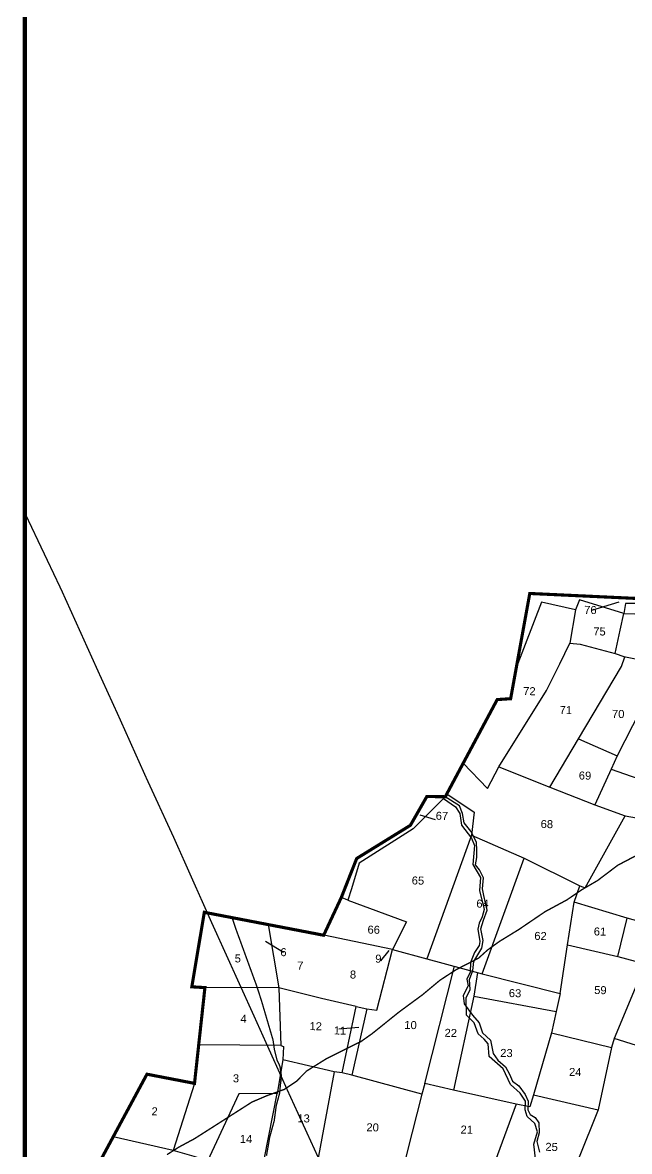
# Model space of a CAD drawing. Header units: millimetres. Extents: x 357738 to 363635, y 1840548 to 1846702.
# Drawn here: x 357738 to 359094, y 1841982 to 1844505 of the extents above; entities that cross this region are included whole.
import ezdxf
from ezdxf.enums import TextEntityAlignment as Align

# ---------------------------------------------------------------- set-up
doc = ezdxf.new("R2010")
doc.units = ezdxf.units.MM
for name, color, linetype in [('BND', 6, 'Continuous'), ('Plot', 7, 'Continuous'), ('ROADS', 50, 'Continuous'), ('STREAM', 4, 'Continuous')]:
    doc.layers.add(name, color=color, linetype=linetype)
doc.styles.get("Standard").update_dxf_attribs({"font": 'arial.ttf'})
doc.linetypes.add('TRACKS', pattern='A,0.15,[130,ltypeshp.shx,S=0.25,R=0,X=0,Y=0],0.15', length=0.3)

msp = doc.modelspace()

# ---------------------------------------------------------------- linework, layer by layer
at = {"const_width": 10}
msp.add_lwpolyline([(357742.7, 1846697.5), (363630.4, 1846697.5), (363630.4, 1840553.4), (357742.7, 1840553.4)], close=True, dxfattribs=at)
at = {"color": 245, "linetype": 'TRACKS', "ltscale": 75, "const_width": 3}
msp.add_lwpolyline([(357742.7, 1843409.4), (357824.6, 1843236.9), (357909.3, 1843049.3), (357951.7, 1842956.5), (358013.6, 1842818.3), (358075.9, 1842683.1), (358161.1, 1842491.8), (358254.2, 1842286.5), (358331.7, 1842114.4), (358409.9, 1841943.7), (358493.1, 1841757.6), (358564.1, 1841603.5), (358654.1, 1841404.2), (358754.7, 1841181.4), (358803.9, 1841071.8), (358868.3, 1840930.4), (358949.5, 1840750.6), (359038.5, 1840553.4)], dxfattribs=at)
at = {"layer": 'BND', "lineweight": 30, "const_width": 7}
msp.add_lwpolyline([(359697.4, 1844636.6), (359671.7, 1844466.2), (359635.3, 1844221.6), (359532.5, 1844263.4), (359476.2, 1844161.7), (359422.7, 1844039), (359327.3, 1843832.9), (359289.4, 1843561.5), (359249, 1843211.7), (358871.4, 1843229.3), (358828.6, 1842994.1), (358798.6, 1842992.1), (358682.5, 1842774.9), (358641.4, 1842775.5), (358604.6, 1842711.1), (358484.5, 1842636.9), (358450.2, 1842549.9), (358410.7, 1842465.3), (358143.9, 1842516.6), (358116, 1842350), (358145.3, 1842348.3), (358122, 1842134.2), (358015.7, 1842154.7), (357864.8, 1841874.7)], dxfattribs=at)
at = {"layer": 'Plot'}
for points in [[(359081.5, 1843184.4), (358982.5, 1843215.2), (358973.4, 1843192.6), (358897.7, 1843209.6), (358841.1, 1843062.8)], [(359070.2, 1843210.1), (359009.5, 1843191.2)], [(358973.4, 1843192.6), (358960.8, 1843118.5), (358984.2, 1843115.9), (359062.6, 1843094.9), (359073.7, 1843147.2), (359081.5, 1843184.4)], [(359328.2, 1843096.8), (359286.6, 1843113.4), (359204.6, 1843180.7), (359155.5, 1843207.2), (359085.6, 1843206.7), (359081.5, 1843184.4), (359204.6, 1843180.7)], [(358722.8, 1842850.2), (358776.7, 1842793.3), (358802.1, 1842841.8), (358908.9, 1843012.1), (358938.4, 1843071.9), (358960.8, 1843118.5)], [(359062.6, 1843094.9), (359081.9, 1843088.4), (359167, 1843071.4), (359267.3, 1843056.3), (359286.6, 1843113.4)], [(358980.6, 1842904.5), (359076.5, 1843066.1), (359083.7, 1843087.8)], [(359118.3, 1842966.9), (359066.7, 1842866.3), (359053, 1842836.2), (359016.5, 1842756.6), (359084.3, 1842732.1), (359215.5, 1842709.4), (359236.5, 1842772.5), (359249.2, 1842780.9)], [(358916.3, 1842796.4), (358980.6, 1842904.5), (359066.7, 1842866.3)], [(358802.1, 1842841.8), (358916.3, 1842796.4), (359016.5, 1842756.6)], [(359053, 1842836.2), (359236.5, 1842772.5)], [(358686.2, 1842781.7), (358746.9, 1842740.7), (358741.1, 1842689.4), (358858.7, 1842637.8), (358983.6, 1842576.1), (358995.2, 1842571.2), (359084.3, 1842732.1)], [(358682.5, 1842774.9), (358610.8, 1842703.2), (358490.4, 1842626.5), (358472.7, 1842568.8), (358465, 1842543.6), (358450.2, 1842549.9)], [(358661, 1842723.5), (358626.1, 1842733.9)], [(358741.1, 1842689.4), (358641.2, 1842412.7), (358764.7, 1842379), (358858.7, 1842637.8)], [(359216.2, 1842689.9), (359191.5, 1842581), (359156, 1842484.6), (359089.1, 1842503.4), (358970.3, 1842539.6)], [(358764.7, 1842379), (358939.5, 1842335.4), (358955.6, 1842444), (358970.3, 1842539.6), (358983.6, 1842576.1)], [(358465, 1842543.6), (358595.6, 1842495.1), (358564.9, 1842433.1), (358410.7, 1842465.3)], [(359068.5, 1842418.1), (359089.1, 1842503.4)], [(358286.8, 1842489.1), (358310.3, 1842347.5), (358315.1, 1842218.6), (358131.4, 1842220.3)], [(359156, 1842484.6), (359148.8, 1842459.6), (359126.4, 1842402.1), (359107.3, 1842347.1), (359059.9, 1842234.4), (359054.4, 1842214.4), (359024.6, 1842075.1), (358980.6, 1841965.7), (358940.7, 1841856.7), (358809.8, 1841893.7), (358772.2, 1841743.2), (358770.9, 1841734.4), (358712.1, 1841565.5)], [(358280.9, 1842452.4), (358320.8, 1842427.5)], [(358636.8, 1842133.7), (358630.1, 1842110.2), (358473.4, 1842152.4), (358452.2, 1842158.1), (358483.4, 1842306.3), (358507, 1842301), (358529.2, 1842297.6), (358564.9, 1842433.1)], [(358538.5, 1842407.9), (358557.2, 1842431.2)], [(358564.9, 1842433.1), (358641.2, 1842412.7)], [(358955.6, 1842444), (359068.5, 1842418.1), (359126.4, 1842402.1)], [(358879.9, 1842108.5), (358871.7, 1842081.8), (358840.9, 1842087.5), (358700.6, 1842119.3), (358636.8, 1842133.7), (358703, 1842395.9)], [(358754.2, 1842381.8), (358746, 1842329.2), (358930.6, 1842294.6)], [(358483.4, 1842306.3), (358405.9, 1842323.9), (358310.3, 1842347.5), (358145.3, 1842348.3)], [(358746, 1842329.2), (358700.6, 1842119.3)], [(358939.5, 1842335.4), (358930.6, 1842294.6), (358920.2, 1842247), (359054.4, 1842214.4)], [(358507, 1842301), (358473.4, 1842152.4)], [(358489.5, 1842259), (358444.8, 1842255.6)], [(358920.2, 1842247), (358879.9, 1842108.5), (359024.6, 1842075.1)], [(359099.1, 1841764.5), (359107.1, 1841788.6), (359136.5, 1841839.9), (359156, 1841876.5), (359191.6, 1841941.1), (359261.8, 1842148.2), (359233.4, 1842180.1), (359059.9, 1842234.4)], [(358315.1, 1842218.6), (358320.7, 1842216.8), (358319.1, 1842186.8), (358306.4, 1842111.4), (358221.2, 1842110.5), (358151.2, 1841960.4), (358121.4, 1841970.6), (358074.6, 1841984.5), (357940.2, 1842014.7)], [(358452.2, 1842158.1), (358434.4, 1842160.3), (358319.1, 1842186.8)], [(358434.4, 1842160.3), (358397.1, 1841959.2), (358319.4, 1841965)], [(358122, 1842134.2), (358074.6, 1841984.5)], [(358151.2, 1841960.4), (358269.1, 1841924.9), (358278.1, 1841967.9), (358306.4, 1842111.4)], [(358630.1, 1842110.2), (358597.3, 1841981.4), (358582.2, 1841919.6)], [(358840.9, 1842087.5), (358788.7, 1841946.1), (358822, 1841940.2), (358809.8, 1841893.7)]]:
    msp.add_lwpolyline(points, dxfattribs=at)
at = {"layer": 'ROADS', "color": 40, "const_width": 3}
for points in [[(358060.5, 1841974.9), (358087.2, 1841991.8), (358122, 1842010.5), (358160, 1842034.7), (358212.3, 1842068.1), (358250.2, 1842092.3), (358283.6, 1842106.6), (358322.7, 1842120.7), (358349.9, 1842138.8), (358372.4, 1842161.7), (358418.4, 1842190.3), (358448.1, 1842205), (358479.8, 1842220.7), (358494, 1842227.7), (358518.7, 1842245.1), (358579.3, 1842293.8), (358631.4, 1842332.1), (358670.7, 1842364.8), (358707, 1842388.5), (358756.7, 1842414), (358777, 1842432.3), (358803.4, 1842451.4), (358846.7, 1842478), (358905.9, 1842518.2), (358954.1, 1842544.2), (358987.8, 1842567.1), (359023.2, 1842587.8), (359068.2, 1842621.9), (359113.6, 1842645.7)], [(358282.8, 1841972.3), (358287.8, 1842000.6), (358290.1, 1842014), (358296.2, 1842036.1), (358300.1, 1842050.4), (358304.7, 1842084.4), (358312.1, 1842111.9), (358314.2, 1842132.8), (358316.4, 1842149), (358313.1, 1842172.1), (358306.4, 1842186.3), (358300.5, 1842210), (358297.5, 1842231.1), (358290.3, 1842255.6), (358280.3, 1842289.6), (358271.5, 1842319.5), (358260.9, 1842352.2), (358240.7, 1842407.4), (358226.6, 1842446.2), (358215.4, 1842476.8), (358206.1, 1842504.6)]]:
    msp.add_lwpolyline(points, dxfattribs=at)
at = {"layer": 'STREAM', "color": 4}
for points in [[(358678.6, 1842771), (358705.6, 1842752.3), (358715.1, 1842737.2), (358719, 1842711.2), (358741.2, 1842682), (358747.5, 1842665.9), (358743.9, 1842623.4), (358761.5, 1842594.5), (358758.8, 1842565.4), (358769.7, 1842522.6), (358764.7, 1842506.3), (358758.3, 1842492), (358755.2, 1842478.9), (358760, 1842451.7), (358758.2, 1842442.3), (358748.2, 1842426.4), (358738.8, 1842404.5), (358738.3, 1842382.6), (358730.9, 1842367.2), (358733.4, 1842352.1), (358722.7, 1842330.3), (358725.1, 1842312.3), (358743.3, 1842286.9), (358758.3, 1842269.7), (358765.8, 1842247.3), (358783.4, 1842230.6), (358789.4, 1842200.9), (358800.1, 1842186.2), (358816.8, 1842171.4), (358826.4, 1842154.6), (358833.1, 1842138.8), (358846.6, 1842128.8), (358861.1, 1842109.4), (358867.7, 1842094.3), (358867.3, 1842075.2), (358872, 1842064.4), (358883.8, 1842058), (358891.5, 1842046.1), (358892.6, 1842024), (358887.4, 1842004), (358892.8, 1841980.4)], [(358884.5, 1841966), (358880.3, 1841998.6), (358888.7, 1842025.6), (358882.8, 1842044.3), (358865.9, 1842059.8), (358861.2, 1842074.7), (358861.6, 1842094.2), (358849.9, 1842112.4), (358828.6, 1842132), (358812, 1842166.5), (358780.6, 1842194.4), (358778.5, 1842222.5), (358769.7, 1842232.9), (358756.2, 1842245.1), (358747.3, 1842269.5), (358729.9, 1842286.4), (358729, 1842325.6), (358738.2, 1842344), (358736.7, 1842366.6), (358744.3, 1842386.7), (358746.6, 1842406.3), (358764.1, 1842436.4), (358767.3, 1842453.8), (358761.8, 1842479.3), (358767.6, 1842499), (358776.2, 1842521.4), (358769, 1842554.1), (358765.8, 1842568.7), (358767.9, 1842593.6), (358758.7, 1842611.4), (358749.7, 1842622.9), (358753.1, 1842639.4), (358753.4, 1842655.2), (358752.1, 1842673.3), (358739.3, 1842698.3), (358725, 1842716.3), (358721, 1842737.3), (358714.3, 1842754.8), (358682.5, 1842774.9)]]:
    msp.add_lwpolyline(points, dxfattribs=at)

# ---------------------------------------------------------------- texts
at = {"layer": 'Plot'}
for s, height, p in [('76', 17.89, (359006.9, 1843192.5)), ('75', 17.89, (359027.2, 1843144.4)), ('72', 17.89, (358870.5, 1843011)), ('71', 17.89, (358951.9, 1842968.7)), ('70', 17.89, (359069.1, 1842960)), ('69', 17.89, (358994.9, 1842822.2)), ('67', 17.89, (358675.1, 1842732.2)), ('68', 17.89, (358909.6, 1842713.8)), ('65', 17.89, (358621.5, 1842587.6)), ('64', 17.89, (358765.9, 1842535.9)), ('66', 17.89, (358522.6, 1842477.7)), ('61', 17.89, (359028.4, 1842473.6)), ('62', 17.89, (358895.4, 1842463.7)), ('6', 17.9, (358320.8, 1842427.5)), ('5', 17.9, (358218.8, 1842413.5)), ('7', 17.9, (358358.4, 1842397.5)), ('9', 17.9, (358532.9, 1842413)), ('8', 17.9, (358476.3, 1842377.5)), ('59', 17.89, (359029.3, 1842342.7)), ('63', 17.89, (358838.5, 1842335.8)), ('4', 17.9, (358231.6, 1842278.7)), ('12', 17.89, (358392.9, 1842262)), ('11', 17.89, (358447.1, 1842252.3)), ('10', 17.89, (358604.9, 1842264.6)), ('22', 17.89, (358694.8, 1842247)), ('23', 17.89, (358819.3, 1842202.1)), ('3', 17.9, (358214.7, 1842145.5)), ('24', 17.89, (358973, 1842159.6)), ('2', 17.9, (358032.9, 1842071.7)), ('13', 17.89, (358365.9, 1842056)), ('20', 17.89, (358520.2, 1842035.9)), ('21', 17.89, (358730.6, 1842030.8)), ('14', 17.89, (358237.1, 1842009.9)), ('25', 17.89, (358920.2, 1841992.2))]:
    msp.add_text(s, height=height, rotation=358.8198, dxfattribs=at).set_placement(p, align=Align.MIDDLE_CENTER)

doc.saveas('drawing.dxf')
